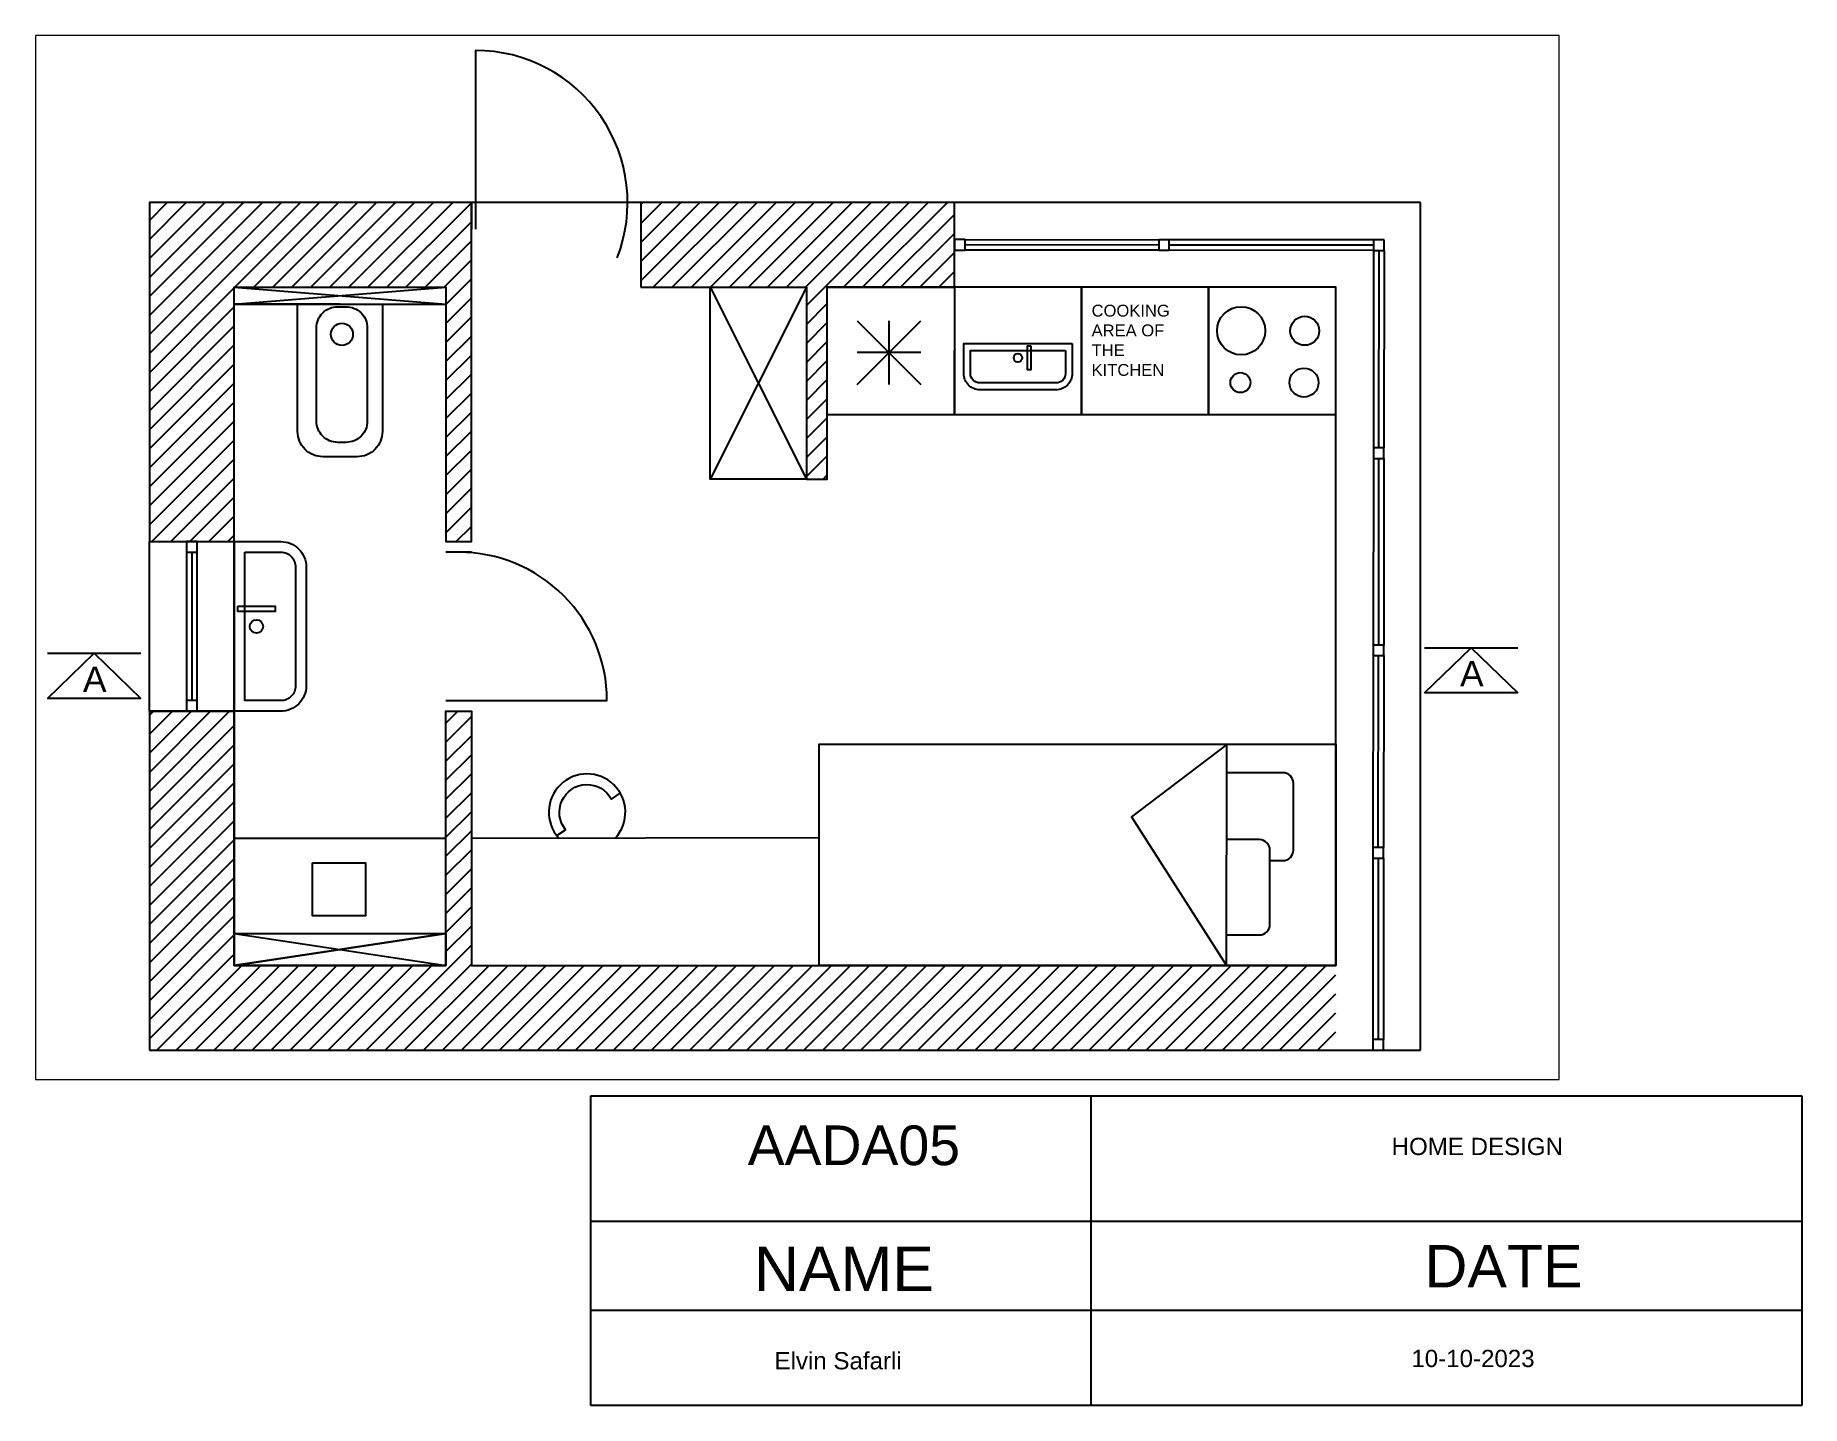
# Paper-space layout '00.plan' of a CAD drawing. Header units: millimetres. Extents: x 39 to 295, y 2 to 200.
# The model-space entities are those that its viewports show. They can reach past a viewport. Long polylines and large blocks are cut down to what shows.
import ezdxf

# ---------------------------------------------------------------- set-up
doc = ezdxf.new("R2010")
doc.units = ezdxf.units.MM
for name, color, linetype in [('medium', 1, 'Continuous'), ('signs', 50, 'Continuous'), ('thick', 130, 'Continuous'), ('thin', 80, 'Continuous')]:
    doc.layers.add(name, color=color, linetype=linetype)
doc.styles.get("Standard").update_dxf_attribs({"font": 'arial.ttf'})

msp = doc.modelspace()

# ---------------------------------------------------------------- hatches: boundary and pattern name
at = {"layer": 'thick'}
h = msp.add_hatch(dxfattribs=at)
h.set_pattern_fill('ANSI31', color=256, scale=20)
h.paths.add_polyline_path([(9694.6, 8302.3), (9649.3, 8302.3), (9249.3, 7902.3), (9694.6, 7902.3)])

# ---------------------------------------------------------------- linework, layer by layer
at = {"layer": 'medium'}
for p, q in [((10094.6, 11902.3), (6414.6, 11902.3)), ((6414.6, 11902.3), (6414.6, 11502.3)), ((10094.6, 7902.3), (10094.6, 11902.3)), ((6414.6, 11502.3), (7196.1, 11502.3)), ((4494.6, 9502.3), (4094.6, 9502.3)), ((4094.6, 9502.3), (4094.6, 7902.3)), ((4494.6, 8302.3), (4494.6, 9502.3)), ((5494.6, 8302.3), (4494.6, 8302.3)), ((4094.6, 7902.3), (10094.6, 7902.3))]:
    msp.add_line(p, q, dxfattribs=at)
for points in [[(4094.6, 10302.3), (4494.6, 10302.3), (4494.6, 11502.3), (5494.6, 11502.3), (5494.6, 10302.3), (5614.6, 10302.3), (5614.6, 11502.3), (5614.6, 11902.3), (4094.6, 11902.3), (4094.6, 10302.3), (4494.6, 10302.3), (4494.6, 11502.3)], [(4094.6, 9502.3), (4494.6, 9502.3), (4494.6, 8302.3), (5494.6, 8452.3), (5494.6, 8302.3), (5494.6, 9502.3), (5614.6, 9502.3), (5614.6, 8302.3), (9694.6, 8302.3), (9694.6, 11502.3), (7294.6, 11502.3), (7894.6, 11502.3), (7894.6, 11902.3)], [(7196.1, 11502.3), (7196.1, 10597.3), (7294.6, 10597.3), (7294.6, 11502.3)]]:
    msp.add_lwpolyline(points, dxfattribs=at)
for points in [[(7944.6, 11727.3), (7894.6, 11727.3), (7894.6, 11677.3), (7944.6, 11677.3)], [(8908.8, 11726.6), (8858.8, 11726.6), (8858.8, 11676.6), (8908.8, 11676.6)], [(9922.9, 11725.9), (9872.9, 11725.9), (9872.9, 11675.9), (9922.9, 11675.9)], [(8255.3, 11225.2), (8255.3, 11112.2), (8239.9, 11112.2), (8239.9, 11225.2)], [(9922.1, 10745), (9872.1, 10745), (9872.1, 10695), (9922.1, 10695)], [(4319.6, 10302.3), (4269.6, 10302.3), (4269.6, 10252.3), (4319.6, 10252.3)], [(4511.9, 9996.9), (4688.4, 9996.9), (4688.4, 9972.8), (4511.9, 9972.8)], [(9921.3, 9814.1), (9871.3, 9814.1), (9871.3, 9764.1), (9921.3, 9764.1)], [(4319.6, 9552.3), (4269.6, 9552.3), (4269.6, 9502.3), (4319.6, 9502.3)], [(9920.4, 8858.2), (9870.4, 8858.2), (9870.4, 8808.2), (9920.4, 8808.2)], [(9919.6, 7952.3), (9869.6, 7952.3), (9869.6, 7902.3), (9919.6, 7902.3)]]:
    msp.add_lwpolyline(points, close=True, dxfattribs=at)
for centre, radius in [((8194.6, 11168.7), 20.2), ((4600.2, 9901.9), 31.5)]:
    msp.add_circle(centre, radius, dxfattribs=at)
at = {"layer": 'signs'}
for p, q in [((3614.1, 9561.8), (3834.3, 9775.1)), ((3834.3, 9775.1), (4054.4, 9561.8)), ((10114.3, 9588.2), (10334.5, 9801.5)), ((10334.5, 9801.5), (10554.7, 9588.2))]:
    msp.add_line(p, q, dxfattribs=at)
for points in [[(3614.1, 9775.1), (4054.4, 9775.1)], [(10114.3, 9801.5), (10554.7, 9801.5)], [(4054.4, 9561.8), (3614.1, 9561.8)], [(10554.7, 9588.2), (10114.3, 9588.2)]]:
    msp.add_lwpolyline(points, dxfattribs=at)
at = {"layer": 'thick', "linetype": 'Continuous'}
for p, q in [((4094.6, 11817.6), (4179.3, 11902.3)), ((4094.6, 11727.8), (4269.1, 11902.3)), ((4094.6, 11638), (4358.9, 11902.3)), ((4094.6, 11548.2), (4448.7, 11902.3)), ((4094.6, 11458.4), (4538.5, 11902.3)), ((4094.6, 11368.6), (4628.3, 11902.3)), ((4094.6, 11278.8), (4718.1, 11902.3)), ((4094.6, 11189), (4807.9, 11902.3)), ((4497.7, 11502.3), (4897.7, 11902.3)), ((4587.5, 11502.3), (4987.5, 11902.3)), ((4677.3, 11502.3), (5077.3, 11902.3)), ((4767.1, 11502.3), (5167.1, 11902.3)), ((4856.9, 11502.3), (5256.9, 11902.3)), ((4946.7, 11502.3), (5346.7, 11902.3)), ((5036.5, 11502.3), (5436.5, 11902.3)), ((5126.3, 11502.3), (5526.3, 11902.3)), ((5216.1, 11502.3), (5614.6, 11900.8)), ((6414.6, 11892.5), (6424.3, 11902.3)), ((6414.6, 11802.7), (6514.1, 11902.3)), ((6414.6, 11712.9), (6603.9, 11902.3)), ((6414.6, 11623.1), (6693.7, 11902.3)), ((6414.6, 11533.3), (6783.5, 11902.3)), ((6473.3, 11502.3), (6873.3, 11902.3)), ((6563.1, 11502.3), (6963.1, 11902.3)), ((6652.9, 11502.3), (7052.9, 11902.3)), ((6742.7, 11502.3), (7142.7, 11902.3)), ((6832.5, 11502.3), (7232.5, 11902.3)), ((6922.3, 11502.3), (7322.3, 11902.3)), ((7012.1, 11502.3), (7412.1, 11902.3)), ((7102, 11502.3), (7502, 11902.3)), ((7191.8, 11502.3), (7591.8, 11902.3)), ((7196.1, 11416.8), (7681.6, 11902.3)), ((7371.4, 11502.3), (7771.4, 11902.3)), ((7461.2, 11502.3), (7861.2, 11902.3)), ((7551, 11502.3), (7894.6, 11845.9)), ((5305.9, 11502.3), (5614.6, 11811)), ((7640.8, 11502.3), (7894.6, 11756.1)), ((5395.7, 11502.3), (5614.6, 11721.2)), ((5485.5, 11502.3), (5614.6, 11631.4)), ((7730.6, 11502.3), (7894.6, 11666.3)), ((5494.6, 11421.6), (5614.6, 11541.6)), ((7820.4, 11502.3), (7894.6, 11576.5)), ((4094.6, 11099.2), (4494.6, 11499.2)), ((5494.6, 11331.8), (5614.6, 11451.8)), ((7196.1, 11327), (7294.6, 11425.5)), ((4094.6, 11009.4), (4494.6, 11409.4)), ((5494.6, 11241.9), (5614.6, 11361.9)), ((4094.6, 10919.6), (4494.6, 11319.6)), ((5494.6, 11152.1), (5614.6, 11272.1)), ((7196.1, 11237.2), (7294.6, 11335.7)), ((4094.6, 10829.8), (4494.6, 11229.8)), ((5494.6, 11062.3), (5614.6, 11182.3)), ((7196.1, 11147.4), (7294.6, 11245.9)), ((4094.6, 10740), (4494.6, 11140)), ((5494.6, 10972.5), (5614.6, 11092.5)), ((7196.1, 11057.6), (7294.6, 11156.1)), ((4094.6, 10650.2), (4494.6, 11050.2)), ((7196.1, 10967.8), (7294.6, 11066.3)), ((4094.6, 10560.4), (4494.6, 10960.4)), ((5494.6, 10882.7), (5614.6, 11002.7)), ((7196.1, 10878), (7294.6, 10976.5)), ((4094.6, 10470.6), (4494.6, 10870.6)), ((5494.6, 10792.9), (5614.6, 10912.9)), ((7196.1, 10788.2), (7294.6, 10886.7)), ((4094.6, 10380.8), (4494.6, 10780.8)), ((5494.6, 10703.1), (5614.6, 10823.1)), ((7196.1, 10698.4), (7294.6, 10796.9)), ((4105.9, 10302.3), (4494.6, 10691)), ((5494.6, 10613.3), (5614.6, 10733.3)), ((7196.1, 10608.6), (7294.6, 10707.1)), ((4195.7, 10302.3), (4494.6, 10601.2)), ((5494.6, 10523.5), (5614.6, 10643.5)), ((7274.6, 10597.3), (7294.6, 10617.3)), ((4285.5, 10302.3), (4494.6, 10511.4)), ((5494.6, 10433.7), (5614.6, 10553.7)), ((5494.6, 10343.9), (5614.6, 10463.9)), ((4375.3, 10302.3), (4494.6, 10421.6)), ((5542.7, 10302.3), (5614.6, 10374.1)), ((4465.1, 10302.3), (4494.6, 10331.8)), ((4094.6, 9482.7), (4114.1, 9502.3)), ((4094.6, 9392.9), (4203.9, 9502.3)), ((4094.6, 9303.1), (4293.7, 9502.3)), ((4094.6, 9213.3), (4383.5, 9502.3)), ((4094.6, 9123.5), (4473.3, 9502.3)), ((4094.6, 9033.7), (4494.6, 9433.7)), ((5494.6, 9445.9), (5551, 9502.3)), ((5494.6, 9356.1), (5614.6, 9476.1)), ((4094.6, 8943.9), (4494.6, 9343.9)), ((5494.6, 9266.3), (5614.6, 9386.3)), ((5494.6, 9176.5), (5614.6, 9296.5)), ((4094.6, 8854.1), (4494.6, 9254.1)), ((5494.6, 9086.7), (5614.6, 9206.7)), ((4094.6, 8764.3), (4494.6, 9164.3)), ((5494.6, 8996.9), (5614.6, 9116.9)), ((4094.6, 8674.5), (4494.6, 9074.5)), ((5494.6, 8907.1), (5614.6, 9027.1)), ((4094.6, 8584.7), (4494.6, 8984.7)), ((5494.6, 8817.3), (5614.6, 8937.3)), ((4094.6, 8494.9), (4494.6, 8894.9)), ((5494.6, 8727.5), (5614.6, 8847.5)), ((4094.6, 8405.1), (4494.6, 8805.1)), ((5494.6, 8637.7), (5614.6, 8757.7)), ((4094.6, 8315.3), (4494.6, 8715.3)), ((4094.6, 8225.5), (4494.6, 8625.5)), ((5494.6, 8547.9), (5614.6, 8667.9)), ((4094.6, 8135.7), (4494.6, 8535.7)), ((5494.6, 8458.1), (5614.6, 8578.1)), ((4094.6, 8045.9), (4494.6, 8445.9)), ((5494.6, 8368.3), (5614.6, 8488.3)), ((4094.6, 7956.1), (4494.6, 8356.1)), ((5118.4, 7902.3), (5614.6, 8398.5)), ((4130.6, 7902.3), (4530.6, 8302.3)), ((4220.4, 7902.3), (4620.4, 8302.3)), ((4310.2, 7902.3), (4710.2, 8302.3)), ((4400, 7902.3), (4800, 8302.3)), ((4489.8, 7902.3), (4889.8, 8302.3)), ((4579.6, 7902.3), (4979.6, 8302.3)), ((4669.4, 7902.3), (5069.4, 8302.3)), ((4759.2, 7902.3), (5159.2, 8302.3)), ((4849, 7902.3), (5249, 8302.3)), ((4938.8, 7902.3), (5338.8, 8302.3)), ((5028.6, 7902.3), (5428.6, 8302.3)), ((5208.2, 7902.3), (5614.6, 8308.7)), ((5298, 7902.3), (5698, 8302.3)), ((5387.8, 7902.3), (5787.8, 8302.3)), ((5477.6, 7902.3), (5877.6, 8302.3)), ((5567.4, 7902.3), (5967.4, 8302.3)), ((5657.2, 7902.3), (6057.2, 8302.3)), ((5747, 7902.3), (6147, 8302.3)), ((5836.8, 7902.3), (6236.8, 8302.3)), ((5926.6, 7902.3), (6326.6, 8302.3)), ((6016.4, 7902.3), (6416.4, 8302.3)), ((6106.2, 7902.3), (6506.2, 8302.3)), ((6196, 7902.3), (6596, 8302.3)), ((6285.8, 7902.3), (6685.8, 8302.3)), ((6375.6, 7902.3), (6775.6, 8302.3)), ((6465.4, 7902.3), (6865.4, 8302.3)), ((6555.2, 7902.3), (6955.2, 8302.3)), ((6645, 7902.3), (7045, 8302.3)), ((6734.8, 7902.3), (7134.8, 8302.3)), ((6824.6, 7902.3), (7224.6, 8302.3)), ((6914.4, 7902.3), (7314.4, 8302.3)), ((7004.3, 7902.3), (7404.3, 8302.3)), ((7094.1, 7902.3), (7494.1, 8302.3)), ((7183.9, 7902.3), (7583.9, 8302.3)), ((7273.7, 7902.3), (7673.7, 8302.3)), ((7363.5, 7902.3), (7763.5, 8302.3)), ((7453.3, 7902.3), (7853.3, 8302.3)), ((7543.1, 7902.3), (7943.1, 8302.3)), ((7632.9, 7902.3), (8032.9, 8302.3)), ((7722.7, 7902.3), (8122.7, 8302.3)), ((7812.5, 7902.3), (8212.5, 8302.3)), ((7902.3, 7902.3), (8302.3, 8302.3)), ((7992.1, 7902.3), (8392.1, 8302.3)), ((8081.9, 7902.3), (8481.9, 8302.3)), ((8171.7, 7902.3), (8571.7, 8302.3)), ((8261.5, 7902.3), (8661.5, 8302.3)), ((8351.3, 7902.3), (8751.3, 8302.3)), ((8441.1, 7902.3), (8841.1, 8302.3)), ((8530.9, 7902.3), (8930.9, 8302.3)), ((8620.7, 7902.3), (9020.7, 8302.3)), ((8710.5, 7902.3), (9110.5, 8302.3)), ((8800.3, 7902.3), (9200.3, 8302.3)), ((8890.1, 7902.3), (9290.1, 8302.3)), ((8979.9, 7902.3), (9379.9, 8302.3)), ((9069.7, 7902.3), (9469.7, 8302.3)), ((9159.5, 7902.3), (9559.5, 8302.3)), ((9249.3, 7902.3), (9649.3, 8302.3))]:
    msp.add_line(p, q, dxfattribs=at)
at = {"layer": 'thick'}
for p, q in [((5634.6, 11902.3), (5634.6, 11777)), ((8858.8, 11701.6), (7944.6, 11702.3)), ((9872.9, 11700.9), (8908.8, 11701.6)), ((9897.9, 11675.9), (9897.1, 10745)), ((4494.6, 11422.3), (4494.6, 11502.3)), ((4494.6, 11502.3), (5494.6, 11502.3)), ((5494.6, 11502.3), (5494.6, 11422.3)), ((7294.6, 11502.3), (7894.6, 11502.3)), ((7894.6, 11502.3), (7594.6, 11502.3)), ((7294.6, 10902.3), (7894.6, 10902.3)), ((9897.1, 10695), (9896.3, 9814.1)), ((4294.6, 10252.3), (4294.6, 9552.3)), ((5614.6, 10252.3), (5494.6, 10252.3)), ((9895.4, 8858.2), (9896.3, 9764.1)), ((5494.6, 9552.3), (5614.6, 9552.3)), ((4494.6, 8902.3), (5494.6, 8902.3)), ((5614.6, 8902.3), (7256, 8905.9)), ((9895.4, 8808.2), (9894.6, 7952.3)), ((4494.6, 8452.3), (5494.6, 8452.3)), ((4494.6, 8452.3), (4494.6, 8302.3)), ((4494.6, 8452.3), (4494.6, 8302.3)), ((5494.6, 8302.3), (5494.6, 8452.3)), ((4494.6, 8302.3), (5494.6, 8302.3)), ((4494.6, 8302.3), (5494.6, 8302.3))]:
    msp.add_line(p, q, dxfattribs=at)
for points in [[(6414.6, 11902.3), (5614.6, 11902.3), (5614.6, 11777)], [(7894.6, 11502.3), (7894.6, 10902.3), (7894.6, 11202.3)], [(4994.6, 11422.3), (4494.6, 11422.3), (5494.6, 11422.3)]]:
    msp.add_lwpolyline(points, dxfattribs=at)
for points in [[(7196.1, 10597.3), (6742.1, 10597.3), (6742.1, 11502.3), (7196.1, 11502.3)], [(7894.6, 10902.3), (8494.6, 10902.3), (8494.6, 11502.3), (7894.6, 11502.3)], [(8494.6, 10902.3), (9094.6, 10902.3), (9094.6, 11502.3), (8494.6, 11502.3)], [(9094.6, 10902.3), (9694.6, 10902.3), (9694.6, 11502.3), (9094.6, 11502.3)], [(4094.6, 10302.3), (4494.6, 10302.3), (4494.6, 9502.3), (4094.6, 9502.3)], [(9694.6, 8302.3), (7256, 8302.3), (7256, 9345.8), (9694.6, 9345.8)], [(4864.5, 8786), (5114.5, 8786), (5114.5, 8536), (4864.5, 8536)]]:
    msp.add_lwpolyline(points, close=True, dxfattribs=at)
msp.add_lwpolyline([(5194.6, 11422.3), (5194.6, 10822.3, -0.414214), (5074.6, 10702.3), (4914.6, 10702.3, -0.414214), (4794.6, 10822.3), (4794.6, 11422.3)], format="xyb", dxfattribs=at)
for points in [[(8450.8, 11236.3), (8450.8, 11095.3, -0.414214), (8374, 11018.5), (8015.2, 11018.5, -0.414214), (7938.4, 11095.3), (7938.4, 11236.3)], [(4494.6, 10302.3), (4714.9, 10302.3, -0.414214), (4834.9, 10182.3), (4834.9, 9621.6, -0.414214), (4714.9, 9501.6), (4494.6, 9501.6)]]:
    msp.add_lwpolyline(points, format="xyb", close=True, dxfattribs=at)
msp.add_arc((6160.7, 9025.2), 180.7, 317.74972, 222.5007, dxfattribs=at)
at = {"layer": 'thin'}
for p, q in [((7944.6, 11727.3), (8858.8, 11726.6)), ((8858.8, 11676.6), (7944.6, 11677.3)), ((9872.9, 11725.9), (8908.8, 11726.6)), ((9872.9, 11675.9), (8908.8, 11676.6)), ((9872.9, 11675.9), (9872.1, 10745)), ((9922.9, 11675.9), (9922.1, 10745)), ((4494.6, 11422.3), (5494.6, 11502.3)), ((4494.6, 11502.3), (5494.6, 11422.3)), ((6742.1, 11502.3), (7196.1, 10597.3)), ((7196.1, 11502.3), (6742.1, 10597.3)), ((7435.4, 11343.7), (7735.4, 11043.7)), ((7435.4, 11043.7), (7735.4, 11343.7)), ((7585.4, 11343.7), (7585.4, 11043.7)), ((7735.4, 11193.7), (7435.4, 11193.7)), ((9872.1, 10695), (9871.3, 9814.1)), ((9922.1, 10695), (9921.3, 9814.1)), ((4269.6, 10252.3), (4269.6, 9552.3)), ((4319.6, 9552.3), (4319.6, 10252.3)), ((9871.3, 9764.1), (9870.4, 8858.2)), ((9921.2, 9764.1), (9920.4, 8858.2)), ((9870.4, 8808.2), (9869.6, 7952.3)), ((9920.4, 8808.2), (9919.6, 7952.3)), ((4494.6, 8452.3), (5494.6, 8302.3)), ((5494.6, 8452.3), (4494.6, 8302.3))]:
    msp.add_line(p, q, dxfattribs=at)
for points in [[(6303, 11641.7, 0.527775), (5634.6, 12619.6), (5634.6, 11839.6)], [(5554.6, 9552.3), (6254.6, 9552.3, 0.414214), (5554.6, 10252.3)], [(9383.8, 8796.7), (9444.9, 8796.7, 0.414214), (9494.9, 8846.7), (9494.9, 9161.4, 0.414214), (9444.9, 9211.4), (9180.3, 9211.4)], [(6017.8, 8914.7), (6059.5, 8942.7, -1.098275), (6275.6, 9087.5), (6317.3, 9115.4)], [(9178.9, 8446.2), (9333.8, 8446.2, 0.414214), (9383.8, 8496.2), (9383.8, 8846, 0.414214), (9333.8, 8896), (9179.7, 8896)]]:
    msp.add_lwpolyline(points, format="xyb", dxfattribs=at)
for points in [[(4983.4, 11410.3), (5023.4, 11410.3, -0.414214), (5123.4, 11310.3), (5123.4, 10870.3, -0.414214), (5023.4, 10770.3), (4983.4, 10770.3, -0.414214), (4883.4, 10870.3), (4883.4, 11310.3, -0.414214)], [(8418.8, 11204.3), (8418.8, 11095.3, -0.414214), (8374, 11050.5), (8015.2, 11050.5, -0.414214), (7970.4, 11095.3), (7970.4, 11204.3)], [(4544.6, 10252.3), (4714.9, 10252.3, -0.414214), (4784.9, 10182.3), (4784.9, 9621.6, -0.414214), (4714.9, 9551.6), (4544.6, 9551.6)]]:
    msp.add_lwpolyline(points, format="xyb", close=True, dxfattribs=at)
msp.add_lwpolyline([(9180.5, 9345.2), (8730.5, 9003.8), (9178.6, 8302.3)], close=True, dxfattribs=at)
for centre, radius in [((9248.1, 11296.8), 113.6), ((9548.1, 11296.8), 68.5), ((5003.4, 11280), 52.1), ((9244.6, 11052.3), 47.2), ((9544.6, 11052.3), 68.5)]:
    msp.add_circle(centre, radius, dxfattribs=at)

# ---------------------------------------------------------------- texts
at = {"layer": 'signs', "char_height": 119.6, "attachment_point": 1}
for insert in [(3781.1, 9712.5), (10281.3, 9738.8)]:
    msp.add_mtext_dynamic_manual_height_columns('A', width=327.798, gutter_width=12.5, heights=[0], dxfattribs=dict(at, insert=insert))
at = {"layer": 'thin', "insert": (8542.1, 11419.9), "char_height": 55.953, "attachment_point": 1}
msp.add_mtext_dynamic_manual_height_columns('COOKING\\PAREA OF THE KITCHEN', width=483.146, gutter_width=12.5, heights=[0], dxfattribs=at)

psp = doc.layouts.new('00.plan')

# ---------------------------------------------------------------- linework, layer by layer
for p, q in [((119.26, 1.85), (119.26, 46.72)), ((119.26, 46.72), (294.76, 46.72)), ((191.77, 1.85), (191.77, 46.72)), ((294.76, 46.72), (294.76, 1.85)), ((119.26, 28.56), (294.76, 28.56)), ((119.26, 15.66), (294.76, 15.66)), ((294.76, 1.85), (119.26, 1.85))]:
    psp.add_line(p, q)

# ---------------------------------------------------------------- texts
at = {"attachment_point": 1}
for s, width, heights, insert, char_height in [('AADA05', 18.823, [0], (142.01, 42.44), 5.745), ('HOME DESIGN', 30.4802, [0], (235.33, 40.65), 2.5), ('NAME', 10.0353, [2.5], (142.92, 24.9), 6.463), ('DATE', 11.0741, [4.71], (240.11, 25.13), 6.147), ('Elvin Safarli', 23.2112, [0], (145.9, 9.61), 2.5), ('10-10-2023', 20.276, [0], (238.19, 9.94), 2.5)]:
    psp.add_mtext_dynamic_manual_height_columns(s, width=width, gutter_width=12.5, heights=heights, dxfattribs=dict(at, insert=insert, char_height=char_height))

# ---------------------------------------------------------------- viewports
at = {"layer": 'thick', "view_target_point": (11043.35, 9691.69)}
psp.add_viewport(center=(149.21, 124.72), size=(220.85, 151.275), view_center_point=(-3890.17, 535.45), view_height=4927.2997, dxfattribs=at)

doc.saveas('drawing.dxf')
